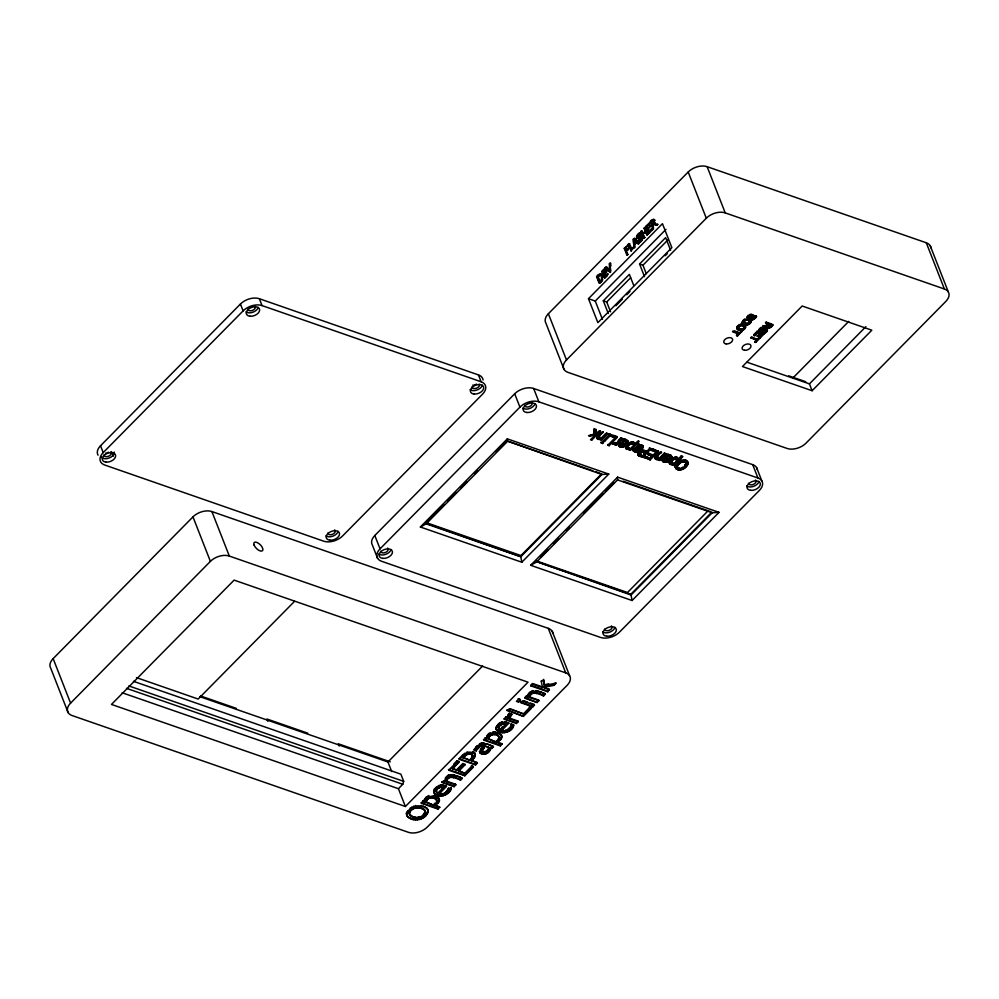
<?xml version="1.0" encoding="UTF-8"?>
<svg xmlns="http://www.w3.org/2000/svg" width="999" height="999" viewBox="0 0 999 999"><rect width="100%" height="100%" fill="white"/><g stroke="black" fill="none" stroke-linecap="round" stroke-linejoin="round"><path stroke-width="1.5" d="M652.697 221.478L651.286 221.978L652.247 224.438C654.258 224.051 654.32 218.956 652.01 221.241L652.697 221.478C655.356 219.168 654.62 224.925 652.534 225.162L653.546 227.747L652.809 228.496L650.262 221.99C650.274 218.581 657.18 220.167 653.234 219.455M507.33 438.861L507.28 441.62L426.161 523.863L420.379 527.01L521.803 562.225L608.753 474.075L507.33 438.861L420.379 527.01M530.644 565.284L536.413 562.15L617.544 479.907L617.594 477.147L719.018 512.362L632.067 600.511L530.644 565.284L617.594 477.147M509.577 718.731C514.185 711.001 509.353 713.623 509.577 718.731L518.181 721.715L516.433 723.488L504.32 719.28L505.794 716.82L507.867 718.131L505.794 716.82M507.592 717.444L507.654 716.246L507.867 718.131M638.286 241.146L638.973 241.383C643.019 241.833 642.906 233.466 638.898 237.238C634.665 237.3 642.969 231.331 639.098 233.279C630.207 241.596 648.101 235.09 638.286 241.146L638.711 242.233C640.896 242.445 643.643 236.513 640.272 238.124L639.597 237.887M641.945 238.836L642.632 239.073L642.757 238.074L641.92 236.426L637.961 237.275M593.93 432.23L594.105 428.583M590.072 436.263L588.548 435.726L594.143 434.128L594.38 429.27L595.991 429.832L595.691 433.816L599.175 430.944L600.399 431.368L591.72 440.159L590.496 439.735L595.579 434.59L595.317 433.903L589.797 435.576L590.072 436.263L595.579 434.59M459.365 759.352L464.036 754.695L463.773 754.008L459.103 758.666L459.365 759.352L475.524 764.959L477.36 763.099L471.078 760.314L475.037 755.007L473.651 751.935L474.65 753.196M471.341 761.001C473.563 758.965 477.01 755.594 474.388 752.509M445.054 781.193C445.679 772.577 457.642 775.137 462.237 778.421L460.489 780.194C456.755 778.233 447.177 774.225 446.778 781.792L455.819 784.927L454.07 786.7L441.958 782.492L443.706 780.719L445.054 781.193L444.78 780.506M528.096 697.002C528.733 688.386 540.696 690.933 545.292 694.23L543.543 696.003C539.81 694.043 530.232 690.022 529.832 697.602L538.873 700.736L537.125 702.509L525.012 698.301L526.76 696.528L528.096 697.002L526.485 695.841L524.737 697.614L537.125 702.509M635.277 448.464C638.311 451.036 644.667 446.703 642.582 445.816C644.767 449.275 637.837 450.886 635.539 449.15C635.302 447.552 633.978 449.9 634.889 450.474L638.511 451.448L638.249 450.761L637.25 451.873C629.158 447.664 633.541 452.122 637.524 452.547L638.511 451.448M424.425 801.997L424.45 799.45L426.673 796.715L424.425 801.997L422.877 800.873L421.403 803.333L437.987 809.09L439.735 807.317L439.473 806.63L437.724 808.403L421.128 802.647M486.513 738.099L486.575 737.187L486.775 738.785L485.239 737.662L486.775 738.785M618.493 445.254C621.403 448.588 629.27 444.293 627.397 440.234C630.993 445.03 618.918 450.661 618.431 444.268L618.768 445.941M671.665 456.555L670.466 454.97C676.023 459.34 662.087 466.171 662.574 459.54L662.3 458.853C661.825 464.323 671.765 460.651 671.565 456.431M490.122 747.439C491.496 752.472 483.416 756.58 479.957 752.771L479.483 751.211L479.682 752.085C483.104 755.669 490.209 752.259 490.122 747.439L491.683 748.576L493.419 746.815L486.251 743.731M595.691 433.816L595.716 429.145L595.991 429.832M472.589 755.232L472.015 754.108C468.668 751.598 464.91 754.919 462.787 757.442L469.505 760.364L471.715 758.054L472.477 755.082M471.715 758.054L472.689 756.455L472.315 754.545M627.147 446.965C627.634 444.118 632.804 441.034 634.315 444.73L630.781 448.301C629.445 450.012 625.736 446.366 627.884 447.677M670.829 461.788L672.352 463.636L674.425 463.461L677.959 459.877C676.485 456.268 671.678 459.14 670.829 461.788L672.352 463.636M638.998 238.274L639.685 238.511L637.724 238.049L637.911 235.677L639.46 234.103L641.071 234.091L639.46 234.103M603.084 431.705L598.776 436.126L599.05 437.662M656.83 458.154L656.905 456.306L661.201 451.885L661.475 452.572C658.803 453.771 653.858 460.139 660.089 458.416L664.747 453.708L665.971 454.133L659.727 460.452L658.016 458.816L654.857 457.929M762.786 331.231L762.524 330.544L759.44 330.931L759.09 329.345L759.252 331.106L760.676 331.905L766.333 330.032L763.623 332.642L764.597 333.054C769.792 331.755 766.295 325.412 762.699 329.495L762.974 330.182C766.221 326.823 769.005 330.819 764.322 332.38L763.348 331.955M627.659 440.921L623.314 439.835L622.24 441.021L626.286 441.595L625.586 444.205L626.011 440.909L622.577 440.234M662.574 459.54L663.923 456.918L669.23 459.353C672.065 457.043 668.144 454.195 665.621 455.494M482.067 750.449L485.064 745.691L488.698 747.539C488.911 750.486 485.302 753.521 482.604 751.698L482.067 750.449L482.604 751.698M482.33 751.136L485.064 745.691M767.407 325.799L768.069 324.663L768.331 325.349C766.033 328.621 772.789 326.698 772.627 324.363L772.901 325.05C772.339 327.16 766.395 329.957 766.932 326.124L766.658 325.449L762.15 327.148L766.932 326.124M638.074 454.557C638.885 451.024 643.656 450.037 646.565 451.61L649.662 448.464L650.961 448.913L642.644 457.342L638.873 455.856L637.812 453.871L638.199 455.094M488.436 746.852L488.474 749.163M439.26 793.755L446.453 786.463L446.191 785.776L438.998 793.081L439.26 793.755C445.929 797.614 447.39 786.5 451.373 788.436C449.55 795.903 435.464 799.899 433.641 790.846L433.953 792.532L433.691 791.845M496.053 728.633L496.316 729.307L496.54 727.297L499.812 722.876C486.9 733.616 512.1 736.837 513.736 725.224L511.238 723.763L511.301 725.249C510.289 729.27 505.594 732.067 501.623 730.544L501.348 729.857L508.553 722.564L508.816 723.251L501.623 730.544M511.301 725.249L511.238 723.763M675.212 466.758L675.324 465.959L675.724 468.069C679.994 471.69 688.985 466.371 687.349 461.113C690.759 467.157 677.172 474.2 675.212 466.758L675.986 468.743M435.876 790.833L438.424 787.274L442.932 786.962L443.194 787.649L437.699 793.218L435.876 790.833L436.151 791.52L437.262 789.085L440.172 787.412L443.194 787.649M498.239 727.609L500.786 724.063L505.282 723.751L505.556 724.437L500.062 730.007L498.239 727.609L498.501 728.296L499.625 725.861L502.534 724.188L505.556 724.437M661.475 452.572L660.252 452.147C656.093 453.209 652.359 461.426 659.203 459.315L658.016 458.816M460.489 780.194L460.227 779.507C456.481 777.547 446.903 773.538 446.503 781.106L446.778 781.792M529.832 697.602L529.557 696.915C529.957 689.347 539.535 693.356 543.281 695.316L543.543 696.003M634.889 450.474L635.539 449.15M641.071 448.039L641.033 446.053L639.248 445.629L637.837 445.854L636.375 448.301C638.024 449.363 642.794 448.838 641.033 446.053M747.639 318.419C745.504 314.71 750.137 320.08 751.036 321.715C750.099 325.637 742.657 326.398 742.182 321.928L742.444 322.602M425.861 801.91C426.148 791.97 444.543 800.461 433.004 804.982L425.861 801.91L433.004 804.982M426.136 802.597C426.248 797.252 433.479 796.565 436.6 799.787M439.11 800.636L439.285 799.687L438.086 803.233L434.665 805.556L434.39 804.869L439.11 800.636L439.373 801.31M488.224 738.698C487.837 732.717 498.826 732.304 498.976 737.662L498.326 739.672L495.354 741.77L488.224 738.698L495.354 741.77M488.499 739.385C488.099 733.403 499.088 732.991 499.25 738.348M501.473 737.412L501.523 735.526L501.248 739.048L497.015 742.344L496.753 741.658L501.473 737.412L501.735 738.099M638.898 237.662L638.761 235.539L637.487 234.952M639.485 453.608L641.92 451.361L645.354 451.885L645.629 452.559L642.307 455.931C640.709 456.618 638.773 452.322 639.835 454.632M639.76 454.295L642.182 452.048L645.629 452.559M750.661 318.119L747.227 317.432M751.136 314.148L756.568 316.621C755.706 318.681 750.761 321.728 750.749 317.707M766.333 330.032C765.122 327.585 755.032 334.665 763.448 327.822L762.374 327.447C758.641 328.946 760.763 330.257 762.037 331.643M436.538 802.209L436.65 799.65M409.091 812.699L409.478 814.26C408.067 806.268 422.777 804.582 425.374 811.425L424.675 809.914M409.353 813.373C411.176 806.967 420.654 806.293 424.937 810.601M422.714 815.321L425.224 811.625L425.499 812.312C423.713 819.143 412.088 819.779 409.215 813.586M740.271 329.57L740.009 328.883C732.916 326.486 746.378 322.327 743.681 327.909L743.955 328.596C731.418 333.316 743.693 319.131 743.955 328.596M748.164 324.613L747.739 323.264C735.339 323.639 752.472 314.623 748.688 322.752L748.95 323.439C735.376 326.348 751.835 314.048 748.95 323.439M684.477 465.609C690.946 457.879 673.713 461.813 677.559 467.732L677.834 468.419C681.418 470.204 687.762 465.759 685.888 461.813M479.745 751.897L483.716 745.803C479.782 741.233 477.422 752.147 473.876 749.537M507.917 716.932L509.89 713.723L512.012 714.46M686.388 462.949C683.666 459.203 675.474 464.772 677.834 468.419M528.583 693.406L528.159 695.966M486.838 737.874C488.361 731.705 497.502 731.093 501.361 735.314L497.952 732.592L498.214 733.278M433.903 791.533C435.277 786.4 441.87 784.115 446.453 786.463M669.13 462.2L671.49 458.916L673.176 457.804L673.438 458.491C669.293 459.453 667.732 466.371 673.551 464.36L669.692 463.474L669.13 462.2L669.392 462.887M406.431 813.298L406.793 812L406.755 815.209L406.431 813.298L406.693 813.985M736.763 327.435C737.537 331.968 747.227 329.383 744.767 325.187C748.376 329.995 737.087 333.079 736.763 327.435L737.225 326.373L737.037 328.122M742.182 321.928C743.144 325.924 750.686 324.525 750.749 320.542M407.267 816.345L406.993 815.659C412.812 822.339 427.21 819.08 427.847 809.802C428.971 820.029 410.264 824.013 406.493 814.522M122.14 692.757L398.414 788.686L402.784 784.265L403.683 781.355L400.874 774.175L133.416 681.306M751.011 319.168C751.535 316.795 746.141 317.944 749.238 315.309L749.512 315.984C746.353 319.031 752.647 318.444 752.946 315.771L755.107 317.12L752.946 315.771M446.778 791.108L448.676 787.786L448.951 788.461M619.842 444.405L620.666 442.994L624.787 445.017C623.314 448.551 618.356 443.631 620.292 445.641M620.666 442.994L620.142 445.392M664.859 460.651L663.523 459.852L664.31 458.154L668.431 460.164C667.307 462.212 661.813 461.488 664.585 458.841L664.31 458.154M765.596 330.644L766.058 329.345M618.706 444.955L620.554 442.457L625.586 444.205M751.56 317.919L752.11 316.621L752.372 317.307C750.299 320.504 756.443 317.719 756.305 315.934M675.599 466.645C677.285 462.287 684.352 458.066 687.999 462.412M601.073 439.135L600.387 439.835L601.61 440.259L607.842 433.941L606.618 433.516L601.96 438.236C595.729 439.947 600.674 433.591 603.346 432.38L602.122 431.955C597.964 433.029 594.23 441.246 601.073 439.135L596.927 438.074L597.202 438.761M655.706 456.805L655.431 456.118L655.132 457.804M434.328 793.443L434.066 792.769C439.21 798.313 448.888 794.33 451.111 787.749L451.373 788.436M496.69 730.232L496.416 729.545C501.573 735.102 511.251 731.118 513.461 724.537M602.484 280.257L602.809 279.57M509.89 713.723L509.615 713.036L508.266 714.46L508.141 715.958M640.284 451.71L640.009 451.036L638.761 451.985L638.161 453.983M634.315 444.73C632.105 442.058 627.522 445.217 627.534 447.939M677.959 459.877C675.873 457.08 670.416 460.676 671.415 463.324M486.813 736.238L489.035 733.503L490.084 732.854L490.359 733.528M629.632 448.514L629.245 449.862L630.469 450.287L639.01 441.633L637.787 441.208L635.177 443.856C631.168 438.336 620.429 450.986 629.907 449.2L626.048 448.326L625.486 447.04L625.948 448.663M493.419 746.815C486.988 742.145 477.634 742.269 474.15 750.224C478.022 752.697 478.883 743.144 483.716 745.803M433.916 789.834L434.503 788.785L434.777 789.472M407.055 812.686C410.689 805.419 422.003 803.321 427.622 809.34L426.423 807.617L426.685 808.303M742.594 322.078C744.043 319.081 749.238 318.194 751.011 321.228M633.366 449.962L638.423 444.567L639.647 444.992L638.973 445.666L639.372 444.305L639.647 444.992M603.121 276.623C602.734 272.615 597.802 273.701 596.54 276.623L599.088 283.142C604.395 281.356 602.534 269.33 597.564 276.623L599.537 281.643C602.547 280.507 602.335 273.152 598.601 275.612M759.352 330.032L762.374 327.447L763.398 327.884M747.714 316.97L750.112 314.385L756.568 316.621M628.945 443.831L628.671 443.144L627.06 444.493L626.223 446.541M598.476 275.587L597.215 276.86L599.775 283.366L602.11 280.856L601.435 280.619M737.499 327.06L741.395 324.887L745.029 325.874M481.905 746.915L483.441 745.117M669.23 459.353L669.442 458.141L669.705 458.828M662.986 458.903L664.198 457.604M98.052 455.194A14.011 8.654 -21.4 0 1 100.524 445.754L240.422 304.046A14.011 8.654 -21.4 0 1 259.353 298.726L478.434 374.912A14.011 8.654 -21.4 0 1 483.079 380.007M103.209 452.597L243.107 310.889A14.011 8.654 -21.4 0 1 262.038 305.582L481.106 381.755A14.011 8.654 -21.4 0 1 482.554 394.155L342.669 535.876A14.011 8.654 -21.4 0 1 323.738 541.183L104.658 464.997A14.011 8.654 -21.4 0 1 103.209 452.597L100.524 445.754M68.107 712.562L50.674 668.056A14.011 8.654 -21.4 0 1 53.147 658.616L192.969 516.883A14.011 8.654 -21.4 0 1 211.9 511.563L548.276 628.359A14.011 8.654 -21.4 0 1 552.934 633.453M70.579 703.121L210.402 561.376A14.011 8.654 -21.4 0 1 229.333 556.068L565.721 672.864A14.011 8.654 -21.4 0 1 567.182 685.264L427.36 826.997A14.011 8.654 -21.4 0 1 408.429 832.317L72.04 715.521A14.011 8.654 -21.4 0 1 70.579 703.121L53.147 658.616M564.023 369.393L545.904 323.177A14.011 8.654 -21.4 0 1 548.376 313.736L688.199 172.003A14.011 8.654 -21.4 0 1 707.13 166.683L926.285 242.782A14.011 8.654 -21.4 0 1 930.943 247.877M624.263 248.339L628.259 245.217L624.263 248.339L626.81 254.845L628.221 254.333M628.234 244.305L629.645 243.793L628.234 244.305L631.468 251.061L628.908 244.543M628.97 243.569L631.218 249.3L633.691 246.79L633.99 247.565C635.426 248.601 632.242 240.734 633.291 239.186L634.877 238.499L639.298 243.119M647.352 234.952L645.429 231.531L646.678 234.715L648.089 234.203L644.855 227.46L644.118 228.209L645.804 230.994L642.869 234.103L644.805 237.537L644.068 238.274L640.834 231.531L641.57 230.781L643.256 233.579M649.512 224.738L647.015 226.336L647.714 228.122L650.936 225.786L648.026 228.896L648.963 231.306L651.698 228.546L652.672 229.558L649.213 233.067L645.978 226.323L649.45 222.802L649.75 223.576M634.877 238.499L633.965 239.423L634.64 247.34L633.953 247.103M640.834 231.531L642.257 231.019M644.805 228.434L645.541 227.697M645.978 226.323L650.124 223.039M650.262 221.99L653.908 219.693M603.421 271.641L606.156 268.881L605.856 268.107L602.385 271.628L604.944 278.134L607.542 275.499M642.569 233.341L645.804 230.994M625.973 248.601L625.299 248.364L626.011 250.2L628.483 247.69L628.783 248.464M604.12 273.426L606.668 270.854L606.967 271.628L604.42 274.201L605.369 276.623L608.104 273.851M626.81 254.845L627.547 254.096L626.323 250.961L629.17 247.927M628.646 249.538L626.323 250.961M634.427 243.556L636.813 242.058L634.427 243.556L634.078 239.623L636.126 241.82M644.405 233.479L646.103 231.768M630.781 250.824L634.715 246.828L634.515 244.505L636.625 242.357L638.523 243.906L636.625 242.357M637.3 242.595L634.515 244.505M637.837 243.669L638.623 242.882L634.203 238.262M643.393 238.049L644.805 237.537M646.678 234.715L648.089 234.203M648.538 232.829L652.372 228.783M656.818 225.349L657.779 224.388L656.143 225.112L656.818 225.349L653.371 224.313L654.045 224.538L652.534 225.162M588.473 298.689L662.462 223.676L671.852 247.64L597.864 322.652L588.473 298.689L595.267 301.049L602.447 319.368M294.518 601.373L198.164 699.05L136.501 677.634M595.267 301.049L665.996 229.345M608.266 313.449L603.309 300.786L629.382 274.363L633.791 285.614M644.53 276.686L639.572 264.023L665.646 237.6L670.604 250.262M377.56 558.291L372.327 544.942A14.011 8.654 -21.4 0 1 374.812 535.501L514.697 393.793A14.011 8.654 -21.4 0 1 533.641 388.474L752.709 464.66A14.011 8.654 -21.4 0 1 757.354 469.755M603.309 300.786L606.705 301.973L630.606 277.747M639.572 264.023L642.969 265.21L667.956 239.872M615.871 305.744L622.389 299.138M626.735 294.73L629.994 291.433M665.172 255.769L667.344 253.571M380.045 548.851L519.93 407.142A14.011 8.654 -21.4 0 1 538.873 401.823L757.941 478.009A14.011 8.654 -21.4 0 1 759.39 490.409L619.492 632.117A14.011 8.654 -21.4 0 1 600.561 637.437L381.493 561.251A14.011 8.654 -21.4 0 1 380.045 548.851L374.812 535.501M566.483 359.952L706.305 218.219A14.011 8.654 -21.4 0 1 725.237 212.899L944.405 288.998A14.011 8.654 -21.4 0 1 945.853 301.398L806.031 443.131A14.011 8.654 -21.4 0 1 787.1 448.451L567.944 372.352A14.011 8.654 -21.4 0 1 566.483 359.952L548.376 313.736M521.803 562.225L520.791 556.718L426.161 523.863L425.886 523.176L444.28 504.532M447.527 501.248L456.181 492.482M460.502 488.086L466.995 481.506M474.562 473.838L477.809 470.541M496.191 451.91L507.017 440.946L592.907 470.766M600.137 430.681L591.458 439.485L591.72 440.159M600.112 439.148L600.811 438.449M601.698 437.55L605.419 433.778M601.186 443.019L602.272 441.92L603.671 442.395L602.584 443.506L600.923 442.332L602.584 443.506M609.64 434.565L603.396 440.884L604.62 441.308L610.864 434.99L609.365 433.878L610.864 434.99M610.589 434.303L604.358 440.621L604.62 441.308M602.31 442.819L603.396 441.72M611.538 434.64L610.551 435.626L615.147 437.824L607.817 445.242L609.115 445.691L617.419 437.275L611.8 435.327L610.826 436.313L615.147 437.824M607.554 444.567L608.841 445.005L617.157 436.588L612.936 435.127M616.083 445.292L614.86 444.867L615.521 443.244L614.597 444.18L616.083 445.292L622.327 438.973L622.052 438.286L620.829 437.862L618.169 440.559M615.796 443.931C610.639 445.092 613.274 442.32 616.67 443.032L621.103 438.549L622.327 438.973M615.821 444.605L622.052 438.286M749.512 315.984L750.112 315.384L752.497 316.208L749.837 314.697L750.112 315.384M751.036 317.645L752.222 315.522M752.372 317.307L753.209 316.458M736.375 335.102L738.236 333.216L738.511 333.903L732.804 331.918L733.541 331.168L739.248 333.154L738.973 332.467L734.702 330.981M754.083 318.132L754.832 316.433M737.412 336.051L741.87 331.531L741.595 330.844L736.65 335.789L737.412 336.051L737.137 335.364M520.516 556.031L601.648 473.801L601.91 474.488L520.791 556.718L425.886 523.176M629.245 449.862L629.907 449.2M628.983 449.175L630.207 449.6L638.736 440.959M636.375 448.301L638.111 446.541L641.533 447.09M638.324 450.786L637.524 452.547M750.886 337.612L756.855 340.272L750.886 337.612L751.623 336.863L757.592 339.523L757.329 338.836M757.492 332.917L757.217 332.23L759.889 333.741L757.492 332.917L754.757 335.676L753.995 335.414L753.733 334.727L757.192 331.218L763.661 333.454L763.923 334.141L760.464 337.65L759.702 337.387M771.34 323.913L766.171 322.115L765.434 322.864L768.268 324.438L765.696 323.551L766.433 322.802L772.901 325.05M751.161 338.286L751.897 337.55M753.995 335.414L757.467 331.905L763.923 334.141M768.006 323.763L767.432 325.299L763.099 326.186L762.836 325.499M757.354 336.326L760.389 333.329L762.424 334.628L760.651 334.016L758.116 336.588L757.354 336.326L759.627 333.054M767.432 325.299L768.718 324.001L771.428 325.537L768.718 324.001M768.331 325.349L768.98 324.687M540.471 557.08L548.051 549.4M553.458 543.918L558.866 538.436M566.433 530.756L569.68 527.472M583.741 513.224L603.209 493.481M605.369 491.283L614.023 482.517M643.693 453.558L645.354 451.885M761.25 334.865L759.427 336.7L760.464 337.65M770.429 325.587L771.153 324.85M759.952 337.212L760.214 337.899L755.756 342.42L754.732 341.471L754.994 342.158L763.661 333.454M637.936 454.408L642.382 456.655L650.686 448.226L650.961 448.913M653.321 449.15L658.441 451.511L650.124 459.94L643.793 457.142L644.78 456.156L648.363 457.392M644.78 456.156L649.825 458.491L652.097 456.181L647.377 453.958L648.363 452.959L653.084 455.194L656.168 452.06L651.398 450.399L652.11 448.726L658.441 451.511M644.068 457.829L645.042 456.83M651.398 450.399L652.372 449.413M648.638 453.646L647.652 454.645L652.097 456.181M651.823 455.494L649.825 458.491M643.793 457.142L649.862 459.253L658.166 450.824M658.928 458.641L658.241 459.34L659.727 460.452M665.971 454.133L664.472 453.022L659.815 457.742L660.089 458.416M658.503 460.027L659.203 459.315M659.465 459.765L665.696 453.446M673.276 463.673L672.627 464.335L674.113 465.447L682.654 456.793L682.379 456.106L673.85 464.76M675.923 460.989L677.697 459.19M681.156 455.681L678.821 459.016L681.43 456.368L682.654 456.793M673.551 464.36L672.889 465.022L674.113 465.447M199.763 696.64L387.949 761.987L482.654 665.983M793.019 377.872L848.738 321.403M747.027 362.212L809.427 383.878L865.883 326.648M812.112 390.734L871.827 330.194L802.172 306.006L742.457 366.546L812.112 390.734L809.427 383.878M405.394 806.493L528.021 682.18L234.116 580.119L111.476 704.432L405.394 806.493L398.414 788.686M555.332 683.104L553.796 684.652L544.068 686.563L544.168 687.524L549.225 689.285L547.752 691.745L530.869 685.888L532.342 683.428M453.821 764.01L457.067 760.726L458.978 761.388L452.16 768.293L456.855 770.516L463.211 764.085L465.122 764.747L458.766 771.178L458.504 770.491L464.847 764.06L465.122 764.747M530.869 685.888L532.617 684.115L542.494 687.537L541.221 680.906L541.495 681.593L543.668 679.395L544.467 685.476L556.356 683.016L554.058 685.339L544.343 687.237L544.068 686.563M518.419 699.337L516.433 701.36L518.543 702.097L520.529 700.074L518.156 698.663L520.267 699.387L518.543 702.097M452.435 768.98L459.253 762.075L457.342 761.413L448.676 770.179L464.835 775.798L473.489 767.02L471.316 765.671L473.226 766.333L464.56 775.112L448.414 769.505M507.28 710.776L509.128 708.915L523.364 713.86L529.557 707.592L531.468 708.254L523.439 716.383L507.017 710.089L523.439 716.383M463.049 758.129C465.172 755.594 468.943 752.272 472.277 754.794M708.241 510.639L627.472 592.532L536.313 560.876M421.403 803.333L423.151 801.56M485.514 738.348L483.766 740.122L500.349 745.878L502.097 744.105L496.753 741.658M504.32 719.28L506.068 717.507M630.781 594.318L631.043 595.004L536.151 561.463L630.781 594.318L711.9 512.087L712.175 512.774L631.043 595.004L632.067 600.511M500.062 730.007L502.534 726.535M511.413 724.55L513.736 725.224M458.766 771.178L464.772 773.263L471.578 766.358M441.683 781.805L453.808 786.013L455.556 784.24L455.819 784.927M460.227 779.507L461.975 777.734M459.103 758.666L475.249 764.272L477.097 762.412L471.078 760.314M491.421 747.889L493.156 746.128M504.045 718.593L516.171 722.801L517.919 721.028L518.181 721.715M523.164 715.709L531.193 707.567L529.283 706.905L529.557 707.592M520.429 701.997L532.542 706.206L534.29 704.432L530.257 703.021M536.863 701.822L538.611 700.049L538.873 700.736M543.281 695.316L545.029 693.543L537.162 690.821L537.425 691.495M530.594 685.202L547.477 691.058L549.225 689.285M532.817 706.88L534.565 705.107L522.44 700.911L520.691 702.672L532.817 706.88L532.542 706.206M483.491 739.435L500.074 745.192L501.835 743.418M750.736 318.481L752.197 319.081L754.832 317.432L755.107 318.119M767.107 327.647C765.858 326.323 770.591 328.346 771.203 325.811L771.465 326.498M464.036 754.695L468.856 752.06L473.926 752.622M622.677 445.379L624.512 444.33M668.156 459.49L667.557 460.814M683.016 460.664L682.754 459.99L680.481 460.726L678.284 462.15L678.546 462.837M638.973 241.383L639.397 242.47L640.846 241.658L640.159 241.433M450.099 775.386L448.838 774.999L447.053 776.011L447.315 776.698M745.304 319.717L745.042 319.031L743.706 319.792L744.118 321.266M764.185 332.43L765.097 331.069L765.671 332.392M426.935 797.402L433.104 795.878L438.998 798.538L435.589 795.803L435.851 796.49M767.594 326.186L770.129 326.785M600.049 275.324L598.251 276.86L600.212 281.88C602.447 280.569 603.583 275.774 600.424 275.2M748.388 319.468L748.126 318.781L751.011 318.394M500.087 723.551L504.957 722.314L508.816 723.251M629.532 442.657L631.281 442.033L631.543 442.719M673.438 458.491L676.748 457.779L678.821 459.016M427.722 796.066L428.896 795.591L429.158 796.278M503.671 722.364L502.135 721.902L500.924 722.314L501.198 722.989M739.622 324.55L742.707 324.3L743.78 325.199M678.296 458.391L676.485 457.092L674.05 457.43L674.325 458.116M480.519 743.268L483.741 742.956L485.139 743.93M417.545 817.145L420.342 816.583L420.604 817.269M595.429 433.141L596.578 433.578M615.634 442.52L616.67 443.032M612.449 444.018L612 443.231L615.521 443.244M543.593 680.232L544.193 684.79L548.651 683.865M641.458 450.412L645.204 450.549M638.711 444.98L642.582 445.816M638.973 445.666L639.647 445.529M439.772 785.127L443.668 785.002L443.931 785.689M670.154 457.067L665.883 456.168L666.957 454.995L670.741 455.656M752.259 318.843L751.997 318.157L752.971 318.881M678.421 468.693L678.159 468.019L680.619 468.818M496.84 732.879L495.204 731.98L492.519 732.067L492.794 732.754M608.753 474.075L601.91 474.488L507.017 440.946M719.018 512.362L712.175 512.774L617.544 479.907M627.097 440.509L625.287 439.273L623.051 439.148L623.314 439.835M666.695 454.308L668.93 454.433M619.88 444.705L621.965 446.216M501.348 729.857L503.446 730.281M416.059 817.12L414.535 816.882L414.81 817.557M636.113 447.614L637.574 448.588M686.725 460.601L684.877 459.965L685.152 460.651M657.779 224.388L654.02 223.314L654.183 219.805M438.998 793.081L440.309 794.043M460.664 777.284L452.997 774.7L453.271 775.386M653.583 219.443L654.595 219.792M652.859 219.568L653.546 219.805M654.42 220.242L655.094 220.467M652.509 219.792L653.184 220.03M652.984 220.567L654.07 220.904M653.546 220.841L654.345 221.316M651.685 220.542L653.234 221.004M653.833 221.753L654.507 221.99M653.821 222.09L654.507 222.327M653.758 222.427L655.057 222.777M653.633 222.802L654.308 223.039M653.433 223.139L654.695 223.551M652.896 223.776L653.571 224.013M652.247 224.438L652.921 224.675M652.809 228.496L653.483 228.734L650.936 222.215M652.672 229.558L651.698 228.546M647.714 228.122L648.401 228.359M648.026 228.896L648.701 229.133M648.963 231.306L649.65 231.543M639.547 233.017L640.234 233.242M639.098 233.279L639.772 233.516M639.934 233.953L640.609 234.178M638.636 233.641L639.323 233.866M638.174 234.066L639.66 234.603L637.799 234.49M640.759 236.176L642.307 236.701M640.159 236.426L640.846 236.663M641.907 236.95L642.594 237.188M637.237 235.439L637.911 235.677M637.799 235.889L638.473 236.126M642.02 237.362L642.707 237.6M637.05 235.964L637.724 236.201M639.535 236.825L640.209 237.05M637.687 236.451L638.373 236.688M640.484 237.4L641.695 237.787M642.07 237.837L642.757 238.074M641.196 237.862L641.87 238.099M636.925 236.476L637.612 236.713M638.898 237.238L639.572 237.475M640.122 237.562L640.796 237.799M642.045 238.336L642.732 238.574M637.774 236.95L639.21 237.637M641.296 238.386L641.97 238.624M636.887 236.963L637.562 237.188M636.925 237.4L637.599 237.637M641.196 238.973L641.87 239.211M637.037 237.812L637.724 238.049M641.071 239.273L641.745 239.51M637.2 238.149L637.886 238.386M638.398 238.574L639.085 238.811M637.399 238.399L638.811 238.873M640.896 239.585L642.195 240.122M640.384 240.21L641.857 240.622L639.934 240.597M639.41 240.884L640.097 241.121M638.873 241.059L639.547 241.296M633.291 239.186L636.813 242.058M639.647 241.795L640.334 242.033M633.691 246.79L634.677 247.802M631.218 249.3L631.892 249.538L630.207 245.23M626.011 250.2L626.698 250.437M600.973 281.194L601.648 281.431M757.08 335.639L758.116 336.588M753.733 334.727L754.757 335.676M741.108 331.268L741.87 331.531M760.214 337.899L759.178 336.95M732.542 331.231L738.236 333.216M754.994 342.158L755.756 342.42M788.735 375.836L805.731 381.73M639.372 444.305L638.161 443.881L638.423 444.567M651.123 449.725L656.168 452.06M621.54 442.207L625.324 443.519M663.923 456.918L668.968 458.666M620.941 443.681L624.787 445.017M664.585 458.841L668.431 460.164M639.56 453.958L642.307 455.931M595.816 471.778L600.187 473.289M623.101 481.243L710.451 511.575M426.061 522.589L521.615 555.781M533.766 683.915L540.821 686.363M544.168 687.524L549.5 689.972M529.557 696.915L538.611 700.049M523.526 700.686L527.559 702.085M510.277 708.728L523.364 713.86M510.739 718.543L517.919 721.028M497.015 742.344L502.097 744.105M485.339 746.378L488.698 747.539M490.397 748.126L491.683 748.576M462.787 757.442L467.944 759.24M452.16 768.293L455.482 769.455M458.504 770.491L464.772 773.263M447.802 781.555L455.556 784.24M200.537 695.953L236.376 708.391M307.729 733.166L266.958 719.018L267.844 721.29M390.297 761.837L338.311 743.793L339.198 746.066M128.871 685.938L403.683 781.355M126.498 688.336L402.784 784.265M422.877 800.873L424.15 801.31M434.39 804.869L438.199 806.193M434.665 805.556L439.735 807.317M409.927 815.084L409.652 814.397L413.236 817.12M763.623 332.642L764.597 333.054L764.322 332.38M634.627 449.787L635.951 451.136M635.177 443.856L633.528 442.107L633.791 442.794M482.342 751.011L483.316 752.097M499.787 729.32L498.701 728.583L498.963 729.27M610.526 272.465L606.068 267.894L606.855 267.095L610.514 270.941L609.927 263.986L610.676 263.224L610.889 266.034M501.098 734.64L501.798 736.213M438.736 797.851L439.56 800.361M427.36 808.653L428.109 810.489M656.468 457.242L656.493 456.98M930.219 245.742L948.326 291.945M926.285 242.782L944.405 288.998M770.341 326.598L770.616 327.285M707.13 166.683L725.237 212.899M769.929 326.885L770.192 327.572M769.317 326.411L769.717 327.809M769.005 326.511L769.28 327.197M768.706 326.548L769.205 327.984M768.406 326.536L768.668 327.222M767.569 325.262L767.831 325.949M768.119 326.461L768.381 327.148M768.431 327.397L768.693 328.072M766.171 322.115L766.433 322.802M767.432 325.537L767.869 326.873M767.919 327.385L768.181 328.072M767.407 327.272L767.682 327.959M766.995 328.696L767.469 329.995M766.745 328.484L767.02 329.171M767.145 329.67L767.419 330.357M766.408 328.321L766.67 328.996M766.995 330.045L767.269 330.731M766.021 328.221L766.295 328.908M766.745 330.444L767.007 331.131M765.646 328.184L765.908 328.871M765.734 329.121L766.42 330.382M765.259 328.209L765.534 328.883M765.996 330.145L766.658 331.531M765.309 329.046L765.584 329.732M764.872 328.271L765.147 328.958M765.908 331.293L766.183 331.98M764.884 329.083L765.159 329.77M764.497 328.396L764.759 329.083M764.722 329.932L764.123 328.559M763.998 329.508L764.26 330.194M764.872 332.068L765.134 332.742M764.522 331.443L764.784 332.13M763.386 329.008L763.661 329.695M763.248 330.032L763.523 330.719M761.675 327.822L761.95 328.496M762.087 329.92L762.362 330.607M760.951 327.447L761.213 328.134M761.063 328.221L761.338 328.908M760.376 327.884L760.838 329.32M761.213 330.319L761.475 331.006M760.813 330.344L761.338 331.855M759.777 328.434L760.376 329.895M760.414 330.269L760.689 330.956M759.989 329.458L760.326 330.719M760.401 331.218L760.676 331.905M759.352 328.921L759.627 329.608M759.789 331.094L760.052 331.78M754.133 317.145L754.395 317.832M758.953 329.732L759.215 330.419M759.44 330.931L759.715 331.618M760.389 333.329L760.651 334.016M758.915 330.107L759.44 331.381M753.908 318.319L754.17 318.993M753.533 318.581L753.808 319.268M752.959 318.107L753.383 319.493M752.472 318.231L752.921 319.68M751.385 316.371L751.66 317.058M757.192 331.218L757.467 331.905M751.635 317.158L751.91 317.844M752.197 319.081L752.459 319.767M751.473 317.557L751.835 318.594M751.76 319.081L752.035 319.755M751.348 318.981L751.623 319.668M750.973 318.781L751.236 319.455M749.849 317.457L750.324 318.756M749.487 317.52L749.762 318.206M750.187 319.668L750.811 320.766M750.773 321.029L751.036 321.715M748.526 315.996L748.251 315.309L748.039 316.521M749.15 317.495L749.425 318.182M748.526 316.096L748.8 316.783M749.375 318.281L749.65 318.968M749.65 319.305L749.912 319.992M750.624 321.553L750.898 322.24M748.351 316.396L748.613 317.07M748.8 317.407L749.063 318.094M748.263 316.671L748.788 317.957M750.311 322.09L750.586 322.777M748.701 318.319L749.188 319.68M749.475 320.592L749.974 321.953M749.163 320.292L749.437 320.966M749.637 321.628L749.899 322.315M748.064 318.194L748.338 318.881M749.837 322.652L750.112 323.339M747.264 316.695L747.539 317.37M748.726 320.017L748.988 320.704M749.425 322.003L749.7 322.689M747.19 317.108L747.452 317.782M747.652 317.994L747.926 318.681M748.151 319.78L748.426 320.467M749.1 322.402L749.362 323.077M749.25 323.177L749.512 323.863M747.527 319.593L747.801 320.279M748.588 323.601L748.863 324.288M746.915 319.505L747.19 320.192M748.226 323.052L748.501 323.726M746.328 319.493L746.59 320.179M688.199 172.003L706.305 218.219M745.754 319.568L746.016 320.254M747.202 323.414L747.464 324.088M747.177 324.151L747.452 324.837M745.204 319.717L745.479 320.404M746.64 323.476L746.902 324.163M744.705 319.93L744.979 320.617M746.428 324.275L746.69 324.962M744.342 319.368L744.617 320.055M746.041 323.464L746.315 324.151M744.255 320.217L744.53 320.904M745.429 323.364L745.691 324.051M745.629 324.288L745.903 324.975M744.792 323.189L745.054 323.876M743.531 320.966L743.793 321.641M744.829 324.188L745.092 324.875M743.381 321.004L743.106 320.317L742.906 321.541M744.218 322.952L744.492 323.639M745.129 325.599L745.604 326.735M743.331 321.341L743.593 322.015M743.78 322.689L744.043 323.364M745.354 326.548L745.629 327.222M743.256 321.703L743.743 323.064M744.018 323.963L744.292 324.65M745.217 327.06L745.479 327.747M743.318 323.664L743.581 324.35M744.904 327.61L745.167 328.296M744.068 326.099L744.567 327.472M742.769 323.301L743.044 323.988M743.756 325.799L744.018 326.486M744.218 327.148L744.492 327.822M742.207 322.427L742.669 323.576M743.306 325.524L743.581 326.211M744.43 328.159L744.692 328.846M742.707 324.3L742.981 324.975M744.018 327.51L744.28 328.196M742.744 325.287L743.006 325.974M741.907 324.188L742.182 324.875M743.83 328.683L744.105 329.37M742.12 325.112L742.382 325.799M743.543 328.958L743.268 328.271L743.081 329.245M743.181 329.121L743.443 329.807M741.121 324.2L741.77 325.699M740.908 325L741.183 325.686M742.482 329.445L742.756 330.132M740.359 324.325L740.634 325.012M740.334 325.075L740.609 325.761M741.782 328.921L742.057 329.608M741.77 329.67L742.032 330.357M739.797 325.224L740.059 325.911M741.221 328.983L741.495 329.67M739.297 325.449L739.56 326.136M740.634 328.983L741.27 330.469M738.935 324.875L739.198 325.562M738.848 325.736L739.11 326.411M740.222 329.807L740.484 330.482M738.698 326.773L738.286 325.299L737.961 326.511M739.372 328.708L739.647 329.383M738.111 326.473L738.373 327.16M739.41 329.695L739.685 330.382M738.798 328.471L739.073 329.146M737.911 326.848L738.186 327.535M738.361 328.196L738.636 328.883M737.836 327.21L738.323 328.584M738.611 329.483L738.873 330.169M736.912 326.91L737.187 327.597M737.899 329.183L738.174 329.857M737.362 328.808L737.624 329.495M736.787 327.947L737.25 329.083M756.63 467.619L761.862 480.969M752.709 464.66L757.941 478.009M650.262 225.549L650.561 226.323M646.665 226.548L649.213 233.067M644.855 227.46L647.414 233.966M644.118 228.209L645.117 230.757M642.869 234.103L644.13 237.3M641.52 231.768L644.068 238.274M639.984 232.817L640.396 233.853M642.969 265.21L646.278 273.651M627.572 244.98L627.872 245.742M624.937 248.576L627.484 255.082M687.849 462.437L688.124 463.124M687.737 463.236L687.999 463.923M685.863 460.214L686.126 460.889M687.349 464.123L687.624 464.81M685.489 461.451L685.751 462.137M686.176 462.799L686.45 463.486M686.051 463.411L686.313 464.098M686.713 465.072L686.975 465.759M684.902 461.176L685.164 461.863M685.726 464.085L685.988 464.772M683.84 459.89L684.115 460.564M684.203 461.001L684.477 461.688M685.814 466.083L686.088 466.77M685.202 464.822L685.464 465.497M683.478 460.976L683.741 461.663M682.704 461.076L682.966 461.763M684.765 467.057L685.027 467.732M681.605 460.277L681.867 460.951M681.892 461.313L682.155 461.988M683.678 467.844L683.94 468.531M681.056 461.675L681.33 462.362M680.481 460.726L680.756 461.413M683.091 467.694L682.816 467.02L682.255 468.206M680.232 462.175L680.494 462.862M682.567 468.456L682.841 469.143M679.37 461.363L679.645 462.038M677.172 457.255L677.447 457.942M679.407 462.812L679.67 463.486M681.168 467.894L681.43 468.581M681.455 468.918L681.718 469.605M676.485 457.092L676.748 457.779M677.147 458.628L677.409 459.315M676.435 458.291L676.698 458.966M678.583 463.573L678.858 464.248M675.724 457.067L675.998 457.754M675.948 458.166L676.211 458.853M680.344 469.205L680.619 469.88M679.595 468.231L679.857 468.906M674.924 457.18L675.187 457.867M675.436 458.141L675.711 458.828M677.247 463.099L677.509 463.786M677.859 464.373L678.134 465.059M674.912 458.216L675.174 458.903M678.858 468.194L679.133 468.868M679.258 469.305L679.532 469.992M677.334 465.122L677.597 465.809M674.362 458.379L674.625 459.065M676.61 464.81L676.348 464.123L675.973 465.771M676.997 465.796L677.272 466.483M678.209 469.23L678.471 469.917M673.788 458.641L674.063 459.315M676.86 466.396L677.422 468.056M673.226 458.991L673.488 459.677M677.21 468.981L677.472 469.667M674.163 462.774L674.425 463.461M671.041 455.382L671.827 457.105M672.315 458.304L672.589 458.991M676.335 468.581L676.61 469.268M671.515 457.043L671.79 457.729M671.266 457.704L671.528 458.391M672.077 459.965L672.352 460.651M671.49 458.916L671.765 459.602M672.727 462.974L673.001 463.661M670.804 458.416L671.078 459.103M669.667 456.068L670.217 457.867M669.293 455.794L669.567 456.481M670.704 459.652L670.966 460.327M671.241 460.964L671.503 461.65M672.477 463.836L672.739 464.51M670.029 458.329L669.892 456.393M668.156 454.333L668.418 455.02M668.806 455.569L669.068 456.256M670.142 459.178L670.404 459.865M671.528 462.824L671.79 463.511M670.067 460.352L670.341 461.038M671.678 463.911L671.952 464.597M667.931 455.369L668.206 456.056M667.407 454.308L667.669 454.995M669.355 459.89L669.617 460.576M670.916 463.898L671.191 464.572M669.592 461.014L669.867 461.688M667.032 455.332L667.295 456.019M606.705 301.973L610.564 311.813M669.28 461.625L669.542 462.312M670.229 463.736L670.491 464.423M668.531 460.477L668.806 461.163M669.692 463.474L669.954 464.16M666.221 455.394L666.495 456.081M669.143 462.712L669.592 463.823M667.682 460.951L667.944 461.638M664.472 453.022L664.747 453.708M666.783 461.313L667.045 462M665.883 461.538L666.158 462.225M663.361 457.505L663.623 458.179M665.034 461.625L665.297 462.312M663.698 458.928L663.973 459.615M664.385 460.527L664.647 461.213M663.96 460.339L664.223 461.026M663.486 459.565L663.948 460.801M664.223 461.575L664.485 462.25M663.448 461.376L663.711 462.062M662.849 461.113L663.111 461.8M662.075 459.428L662.349 460.102M662.412 460.789L662.687 461.476M662.025 459.94L662.412 461.088M657.654 455.482L657.929 456.168M658.329 457.954L658.603 458.641M656.905 456.306L657.18 456.993M657.692 457.954L657.966 458.641M657.18 457.842L657.442 458.529M655.931 455.556L656.206 456.243M657.205 458.916L657.479 459.59M656.493 458.891L656.768 459.577M655.069 456.643L655.344 457.33M655.856 458.741L656.131 459.428M655.394 458.529L655.656 459.215M654.782 457.554L655.319 458.941M652.809 454.508L653.084 455.194M649.4 447.789L649.662 448.464M649.862 459.253L650.124 459.94M646.303 450.924L646.565 451.61M642.619 445.392L643.194 446.74M642.894 446.428L643.169 447.115M644.205 450.274L644.48 450.961M641.907 444.942L642.182 445.629M642.757 446.853L643.019 447.54M644.48 451.573L644.742 452.26M642.494 447.29L642.769 447.977M643.281 450.174L643.543 450.849M643.743 451.361L644.018 452.035M640.983 444.73L641.246 445.417M642.132 447.727L642.407 448.401M643.106 451.248L643.381 451.935M641.183 446.84L641.458 447.527M640.134 444.742L640.396 445.429M640.509 445.779L640.771 446.466M641.458 448.301L641.72 448.988M642.382 450.224L642.644 450.911M642.519 451.248L642.782 451.935M639.909 445.641L640.172 446.328M640.709 448.726L640.983 449.413M641.92 451.361L642.182 452.048M640.309 447.752L640.571 448.439M639.248 445.629L639.51 446.316M641.408 451.536L641.683 452.222M639.747 447.989L640.022 448.676M639.897 449.001L640.159 449.687M640.958 451.773L641.221 452.46M639.422 448.788L638.548 448.114L638.811 448.788M642.382 456.655L642.644 457.342M637.837 445.854L638.111 446.541M638.985 449.113L639.248 449.8M640.134 452.422L640.396 453.109M640.971 454.87L641.233 455.556M639.348 451.473L639.622 452.16M639.772 452.847L640.047 453.534M638.111 449.088L638.386 449.775M639.56 453.246L639.822 453.933M640.034 454.445L640.297 455.132M638.761 451.985L639.035 452.672M637.212 448.951L637.474 449.625M639.947 455.806L640.209 456.493M634.377 442.545L634.652 443.231M638.199 452.672L638.473 453.346M639.173 455.507L639.447 456.181M638.598 455.182L638.873 455.856M638.199 454.82L638.461 455.494M633.503 443.481L633.766 444.168M632.829 441.945L633.104 442.632M632.792 443.131L633.054 443.818M635.077 448.663L635.339 449.35M636.101 451.723L636.363 452.397M632.08 441.92L632.355 442.607M634.777 449.013L635.039 449.7M632.305 443.019L632.567 443.693M635.027 450.162L635.289 450.849M634.602 449.313L634.827 450.249M631.793 442.994L632.067 443.681M633.89 448.201L634.165 448.888M634.752 451.386L635.014 452.072M631.268 443.057L631.53 443.743M633.403 448.763L633.666 449.45M630.406 442.282L630.681 442.969M630.706 443.219L630.981 443.906M633.591 450.849L633.853 451.523M632.966 449.737L633.503 451.211M630.144 443.481L630.419 444.168M629.582 443.831L629.845 444.518M627.921 441.271L628.184 441.958M627.872 441.883L628.146 442.569M627.622 442.545L627.884 443.231M628.433 444.817L628.708 445.492M627.847 443.768L628.121 444.443M630.207 449.6L630.469 450.287M626.061 439.485L626.323 440.172M627.16 443.256L627.434 443.943M629.083 447.814L629.358 448.501M626.011 440.909L626.61 442.295M625.287 439.273L625.549 439.96M626.311 442.033L626.573 442.719M628.833 448.676L629.095 449.363M625.649 440.634L625.923 441.321M627.06 444.493L627.322 445.179M627.597 445.804L627.859 446.491M628.446 447.802L628.708 448.489M625.162 440.409L625.424 441.096M626.123 442.482L626.385 443.169M624.5 439.173L624.775 439.86M626.485 444.018L626.76 444.705M625.799 442.982L626.061 443.668M627.185 446.628L627.772 448.176M628.034 448.763L628.296 449.45M626.423 445.192L626.698 445.879M623.763 439.148L624.025 439.835M624.288 440.222L624.55 440.909M625.711 444.73L625.973 445.417M627.272 448.738L627.547 449.425M623.388 440.184L623.651 440.859M626.585 448.576L626.848 449.263M624.887 445.329L625.162 446.016M626.048 448.326L626.311 449.001M620.829 437.862L621.103 438.549M623.638 444.967L624.3 446.491M623.139 446.153L623.401 446.84M622.24 446.378L622.514 447.065M620.279 441.77L620.554 442.457M621.216 445.504L621.49 446.178M621.39 446.466L621.653 447.152M620.054 443.781L620.329 444.468M620.741 445.367L621.003 446.053M620.317 445.179L620.579 445.866M620.566 446.416L620.841 447.102M619.08 443.057L619.343 443.743M619.805 446.228L620.067 446.915M619.205 445.966L619.467 446.64M618.381 444.792L618.656 445.479M618.768 445.641L619.043 446.328M614.46 443.469L614.735 444.155M613.636 443.568L613.91 444.255M612.986 443.556L613.261 444.243M612.462 443.444L612.724 444.13M607.842 433.941L607.567 433.254L601.336 439.572L601.61 440.259M606.343 432.829L606.618 433.516M608.841 445.005L609.115 445.691M599.525 435.302L599.8 435.989M600.199 437.774L600.474 438.461M599.562 437.774L599.837 438.449M599.887 438.636L600.162 439.323M598.776 436.126L599.05 436.813M597.814 435.377L598.076 436.063M598.364 436.788L598.938 438.174M599.088 438.723L599.35 439.41M597.577 436.625L597.302 435.939L597.215 437.137M598.364 438.711L598.638 439.385M597.739 438.561L598.001 439.248M597.265 438.349L597.527 439.036M593.868 433.441L594.143 434.128M533.641 388.474L538.873 401.823M514.697 393.793L519.93 407.142M478.434 374.912L481.106 381.755M552.21 631.318L569.642 675.824M548.276 628.359L565.721 672.864M553.796 684.652L554.058 685.339M547.477 691.058L547.752 691.745M544.193 684.79L544.467 685.476M542.232 686.862L542.494 687.537M536.051 690.509L536.326 691.196M536.376 692.919L536.65 693.606M534.752 692.457L535.014 693.144M532.879 690.509L533.154 691.196M533.329 692.319L533.603 693.006M532.679 692.444L532.942 693.131M532.167 691.495L531.893 690.809L531.231 691.932M532.055 692.694L532.33 693.381M531.443 693.094L531.705 693.768M530.107 691.82L530.369 692.507M530.794 693.668L531.056 694.355M530.232 694.38L530.506 695.054M529.308 692.532L529.57 693.219M529.857 695.167L530.119 695.853M528.134 694.317L528.396 695.004M526.485 695.841L526.76 696.528M516.171 722.801L516.433 723.488M511.65 713.873L511.925 714.56M511.151 714.26L511.426 714.947M510.614 714.784L510.889 715.471M509.265 713.323L509.54 714.01M510.002 715.534L510.264 716.221M508.841 713.736L509.115 714.41M509.565 716.333L509.84 717.02M513.049 725.436L513.324 726.111M508.266 714.46L508.541 715.134M509.328 717.182L509.602 717.869M512.562 726.373L512.837 727.06M511.888 727.397L512.162 728.084M510.988 726.236L510.726 725.549L510.377 727.384M510.926 728.496L511.201 729.183M507.717 722.864L506.031 721.79L506.293 722.477M509.128 727.896L509.403 728.583M509.652 729.645L509.927 730.331M508.566 729.32L508.304 728.646L507.692 729.932M504.695 721.628L504.957 722.314M508.316 730.581L508.591 731.268M506.755 730.406L505.494 730.057L505.769 730.744M506.918 731.318L507.18 732.005M503.696 723.426L503.971 724.113M502.135 721.902L502.41 722.589M502.26 723.501L502.534 724.188M505.444 731.83L505.706 732.517M501.51 723.726L501.773 724.412M500.786 724.063L501.048 724.75M503.946 732.13L504.208 732.816M500.062 724.537L500.337 725.224M502.41 730.144L502.672 730.831M502.435 732.192L502.709 732.879M498.776 723.601L499.038 724.287M499.35 725.187L499.625 725.861M498.776 725.861L499.038 726.535M500.936 732.017L501.211 732.704M497.777 724.5L498.039 725.174M498.414 726.473L498.688 727.147M501.648 736.463L501.923 737.15M499.438 731.618L499.7 732.292M500.349 733.853L500.624 734.527M496.865 725.574L497.127 726.248M499.3 733.166L499.575 733.853M498.114 731.043L498.376 731.73M500.974 738.373L501.248 739.048M496.266 726.61L496.54 727.297M496.003 727.634L496.266 728.321M497.102 730.356L497.377 731.043M498.688 735.876L499.375 737.724M500.187 739.322L500.449 740.009M498.151 735.376L498.414 736.051M496.366 734.502L496.64 735.177M498.064 738.985L498.326 739.672M495.204 731.98L495.467 732.667M498.613 740.646L498.876 741.333M500.074 745.192L500.349 745.878M493.856 731.93L494.118 732.617M494.393 734.003L494.655 734.69M492.582 733.953L492.857 734.64M491.758 734.115L492.02 734.802M490.984 734.415L491.246 735.102M490.259 734.852L490.534 735.539M489.035 733.503L489.298 734.178M489.597 735.426L489.872 736.113M488.961 736.201L489.235 736.887M488.086 734.315L488.349 735.002M488.548 737.012L488.811 737.699M487.3 735.276L487.562 735.963M490.072 748.201L490.334 748.888M489.897 749.088L490.172 749.774M489.435 750.149L489.71 750.836M488.374 751.435L488.648 752.11M487.125 750.149L487.387 750.836M487.687 752.035L487.949 752.722M483.741 742.956L484.016 743.643M486.875 752.572L487.15 753.246M486.138 750.961L486.413 751.648M482.654 742.856L482.929 743.543M483.054 744.992L483.316 745.666M483.678 747.352L483.941 748.026M486.001 752.996L486.263 753.683M485.127 751.448L485.389 752.135M481.593 742.969L481.855 743.656M482.355 744.804L482.629 745.491M481.705 744.779L481.98 745.454M485.064 753.321L485.339 754.008M484.09 751.61L484.353 752.284M481.093 744.867L481.368 745.554M482.455 749.013L482.717 749.7M484.14 753.508L484.403 754.195M480.507 745.067L480.781 745.754M482.13 749.774L482.405 750.461M479.47 743.756L479.732 744.442M481.143 747.814L481.406 748.501M483.166 753.571L483.441 754.257M479.358 745.778L479.632 746.465M482.23 753.496L482.492 754.183M480.282 749.025L480.544 749.712M481.368 753.283L481.643 753.97M478.284 746.765L478.558 747.452M480.319 752.771L480.594 753.458M479.682 752.085L479.957 752.771M476.76 746.815L476.498 746.128L475.174 748.688M477.072 748.276L477.347 748.963M476.048 750.149L476.323 750.836M475.949 750.249L476.211 750.936M475.037 755.007L475.312 755.694M474.662 756.106L474.925 756.792M472.714 751.498L472.977 752.185M473.876 757.329L474.15 758.016M472.015 754.108L472.752 755.768M472.427 755.768L472.689 756.455M472.09 756.505L472.352 757.192M475.249 764.272L475.524 764.959M470.854 753.458L471.116 754.145M472.639 758.74L472.902 759.415M470.005 753.246L470.279 753.933M469.155 753.209L469.418 753.883M470.492 758.416L470.766 759.09M468.281 753.321L468.543 754.008M467.47 752.509L467.207 751.822L466.296 753.071M467.395 753.608L467.657 754.295M469.243 759.677L469.505 760.364M465.896 754.482L466.171 755.157M464.91 753.109L465.172 753.783M464.31 755.893L464.572 756.58M462.574 755.144L462.849 755.831M463.211 764.085L462.937 763.398L456.593 769.829L456.855 770.516M464.56 775.112L464.835 775.798M457.067 760.726L457.342 761.413M454.108 775.012L454.37 775.699M453.321 777.122L453.596 777.796M451.923 774.55L452.185 775.224M450.861 774.55L451.136 775.224M451.698 776.648L451.96 777.334M450.274 776.51L450.549 777.197M453.808 786.013L454.07 786.7M449.625 776.635L449.887 777.322M448.838 774.999L449.113 775.686M449.001 776.885L449.275 777.572M447.914 775.436L448.176 776.123M448.389 777.284L448.651 777.971M447.739 777.859L448.002 778.546M259.353 298.726L262.038 305.582M447.177 778.571L447.452 779.257M446.253 776.722L446.516 777.409M450.699 788.648L450.961 789.335M446.803 779.37L447.065 780.044M445.804 778.283L445.529 777.597L445.342 779.195M450.212 789.597L450.474 790.271M449.538 790.621L449.8 791.295M448.364 788.76L448.626 789.447M448.576 791.707L448.838 792.394M447.752 789.909L448.027 790.596M445.079 785.389L445.354 786.076M447.302 792.856L447.564 793.543M446.216 792.544L445.941 791.857L445.329 793.144M442.332 784.839L442.594 785.526M445.954 793.805L446.228 794.48M441.046 784.889L441.308 785.576M444.13 792.944L444.393 793.618M444.555 794.53L444.817 795.216M441.333 786.638L441.608 787.324M439.897 786.725L440.172 787.412M443.081 795.042L443.356 795.728M442.12 793.468L442.382 794.143M438.836 786.213L438.573 785.526L437.724 786.775M439.148 786.937L439.423 787.624M441.083 793.493L441.358 794.18M438.424 787.274L438.686 787.961M441.583 795.341L441.845 796.028M437.712 787.761L437.974 788.448M440.084 795.404L440.347 796.091M436.413 786.812L436.675 787.499M437 788.398L437.262 789.085M436.413 789.073L436.675 789.759M438.573 795.229L438.848 795.916M435.414 787.712L435.689 788.398M437.699 793.218L436.338 791.795L436.613 792.482M436.051 789.685L436.326 790.371M437.075 794.829L437.337 795.516M437.999 797.065L438.261 797.751M436.95 796.378L437.212 797.065M435.751 794.255L436.026 794.942M438.623 801.585L438.886 802.272M434.752 793.568L435.015 794.255M437.824 802.547L438.086 803.233M436.338 799.1L437.013 800.936M435.789 798.588L436.051 799.275M436.613 800.873L436.888 801.56M434.203 795.416L434.478 796.091M240.422 304.046L243.107 310.889M434.016 797.714L434.278 798.401M436.251 803.858L436.513 804.545M437.724 808.403L437.987 809.09M432.03 797.214L432.292 797.901M434.44 803.283L434.702 803.97M430.232 797.177L430.494 797.851M429.395 797.327L429.67 798.014M428.621 797.627L428.896 798.313M427.909 798.064L428.171 798.75M427.235 798.638L427.51 799.325M426.61 799.412L426.873 800.099M425.724 797.527L425.999 798.213M426.186 800.236L426.461 800.911M424.937 798.488L425.212 799.175M424.45 799.45L424.725 800.137M424.213 800.399L424.475 801.086M427.909 811.063L428.171 811.75M427.535 812.374L427.797 813.061M425.062 806.717L425.337 807.392M426.748 813.723L427.01 814.41M423.301 805.956L423.564 806.643M423.901 809.165L424.175 809.839M425.037 812.537L425.312 813.223M425.574 815.084L425.849 815.771M422.814 808.491L423.077 809.178M421.291 805.406L421.553 806.093M424.538 813.473L424.812 814.16M421.391 807.904L421.653 808.578M423.738 814.435L424.001 815.122M424.1 816.395L424.375 817.082M419.792 807.442L420.067 808.129M422.502 817.457L422.764 818.144M418.244 807.217L418.519 807.891M421.578 816.046L421.853 816.732M416.758 807.18L417.02 807.866M420.766 818.281L421.029 818.968M415.409 805.481L415.671 806.168M415.359 807.354L415.621 808.029M418.981 816.957L419.243 817.644M418.918 818.843L419.18 819.53M413.611 806.043L413.886 806.73M414.023 807.704L414.285 808.391M412.774 808.253L413.049 808.94M417.008 819.155L417.27 819.829M411.875 806.867L412.15 807.542M411.638 808.99L411.913 809.665M415.035 819.18L415.309 819.854M410.239 807.929L410.514 808.616M410.614 809.877L410.889 810.564M409.777 810.863L410.052 811.55M413.037 818.918L413.311 819.605M411.551 815.833L411.813 816.52M409.265 811.8L409.54 812.487M410.439 815.159L410.714 815.833M411.051 818.368L411.326 819.055M407.567 810.639L407.829 811.325M387.949 761.987L391.708 771.578M409.24 817.594L409.515 818.281M407.904 816.695L408.179 817.369M211.9 511.563L229.333 556.068M192.969 516.883L210.402 561.376M111.788 452.035L113.399 456.143M474.875 753.209L475.362 754.657M425.112 810.738L425.499 812.312M544.343 687.237L544.43 688.211M531.58 402.172A3.971 2.448 -21.4 0 1 529.707 406.456A3.971 2.448 -21.4 0 1 524.65 405.394M755.456 480.019A3.971 2.448 -21.4 0 1 753.583 484.315A3.971 2.448 -21.4 0 1 748.526 483.254M611.45 625.911A3.971 2.448 -21.4 0 1 609.565 630.194A3.971 2.448 -21.4 0 1 604.52 629.145M387.562 548.064A3.971 2.448 -21.4 0 1 385.689 552.347A3.971 2.448 -21.4 0 1 380.631 551.286M108.404 452.172A3.971 2.448 -21.4 0 1 107.517 452.672M106.543 453.034A3.971 2.448 -21.4 0 1 105.557 453.221M476.498 384.078A3.971 2.448 -21.4 0 1 474.637 384.94M473.651 385.139A3.971 2.448 -21.4 0 1 472.702 385.139M250.562 307.155A3.971 2.448 -21.4 0 1 249.563 307.342M255.195 306.418A3.971 2.448 -21.4 0 1 252.397 310.414A3.971 2.448 -21.4 0 1 247.814 309.153M110.739 451.81A3.971 2.448 -21.4 0 1 108.854 456.093A3.971 2.448 -21.4 0 1 103.796 455.044M334.64 529.882A3.971 2.448 -21.4 0 1 332.767 534.178A3.971 2.448 -21.4 0 1 327.709 533.116M479.283 384.215A3.971 2.448 -21.4 0 1 476.473 388.211A3.971 2.448 -21.4 0 1 471.903 386.95M614.909 627.397A7.005 4.321 -21.4 0 1 609.69 632.18A7.005 4.321 -21.4 0 1 602.772 631.892M758.915 481.506A7.005 4.321 -21.4 0 1 753.708 486.288A7.005 4.321 -21.4 0 1 746.777 486.014M535.039 403.658A7.005 4.321 -21.4 0 1 529.82 408.441A7.005 4.321 -21.4 0 1 522.902 408.154M391.021 549.537A7.005 4.321 -21.4 0 1 385.814 554.32A7.005 4.321 -21.4 0 1 378.883 554.045M258.204 307.405A7.005 4.321 -21.4 0 1 252.984 312.188A7.005 4.321 -21.4 0 1 246.066 311.913M114.286 452.097A7.005 4.321 -21.4 0 1 108.978 458.079A7.005 4.321 -21.4 0 1 101.261 456.93M338.099 531.368A7.005 4.321 -21.4 0 1 332.879 536.151A7.005 4.321 -21.4 0 1 325.961 535.876M482.292 385.202A7.005 4.321 -21.4 0 1 477.072 389.985A7.005 4.321 -21.4 0 1 470.154 389.697M605.169 267.882L601.71 271.391L604.258 277.897L607.717 274.388L607.417 273.614L604.695 276.386L603.746 273.963L606.293 271.391L605.981 270.617L603.446 273.189L602.747 271.416L605.469 268.644L605.169 267.882M606.181 266.858L605.394 267.657L609.852 272.228L610.639 271.428L610.002 262.987L609.24 263.748L609.827 270.704L606.181 266.858M726.248 343.931A4.67 2.885 -21.4 0 0 732.654 339.523A4.67 2.885 -21.4 0 0 725.661 338.873A4.67 2.885 -21.4 0 0 726.248 343.931M744.605 350.299A4.67 2.885 -21.4 0 0 750.998 345.891A4.67 2.885 -21.4 0 0 744.005 345.242A4.67 2.885 -21.4 0 0 744.605 350.299M254.121 545.154A5.844 2.685 44.6 0 0 261.938 551.061A5.844 2.685 44.6 0 0 259.041 543.656A5.844 2.685 44.6 0 0 254.121 545.154M606.743 636.238A7.005 4.321 -21.4 0 0 616.346 629.62A7.005 4.321 -21.4 0 0 605.856 628.646A7.005 4.321 -21.4 0 0 606.743 636.238M750.761 490.347A7.005 4.321 -21.4 0 0 760.351 483.728A7.005 4.321 -21.4 0 0 749.874 482.754A7.005 4.321 -21.4 0 0 750.761 490.347M526.885 412.5A7.005 4.321 -21.4 0 0 536.475 405.881A7.005 4.321 -21.4 0 0 525.998 404.907A7.005 4.321 -21.4 0 0 526.885 412.5M382.867 558.379A7.005 4.321 -21.4 0 0 392.457 551.773A7.005 4.321 -21.4 0 0 381.98 550.786A7.005 4.321 -21.4 0 0 382.867 558.379M474.125 394.043A7.005 4.321 -21.4 0 0 483.728 387.425A7.005 4.321 -21.4 0 0 473.251 386.451A7.005 4.321 -21.4 0 0 474.125 394.043M329.945 540.209A7.005 4.321 -21.4 0 0 339.535 533.591A7.005 4.321 -21.4 0 0 329.058 532.617A7.005 4.321 -21.4 0 0 329.945 540.209M106.031 462.137A7.005 4.321 -21.4 0 0 115.634 455.519A7.005 4.321 -21.4 0 0 105.145 454.545A7.005 4.321 -21.4 0 0 106.031 462.137M250.05 316.246A7.005 4.321 -21.4 0 0 259.64 309.628A7.005 4.321 -21.4 0 0 249.163 308.654A7.005 4.321 -21.4 0 0 250.05 316.246"/></g></svg>
